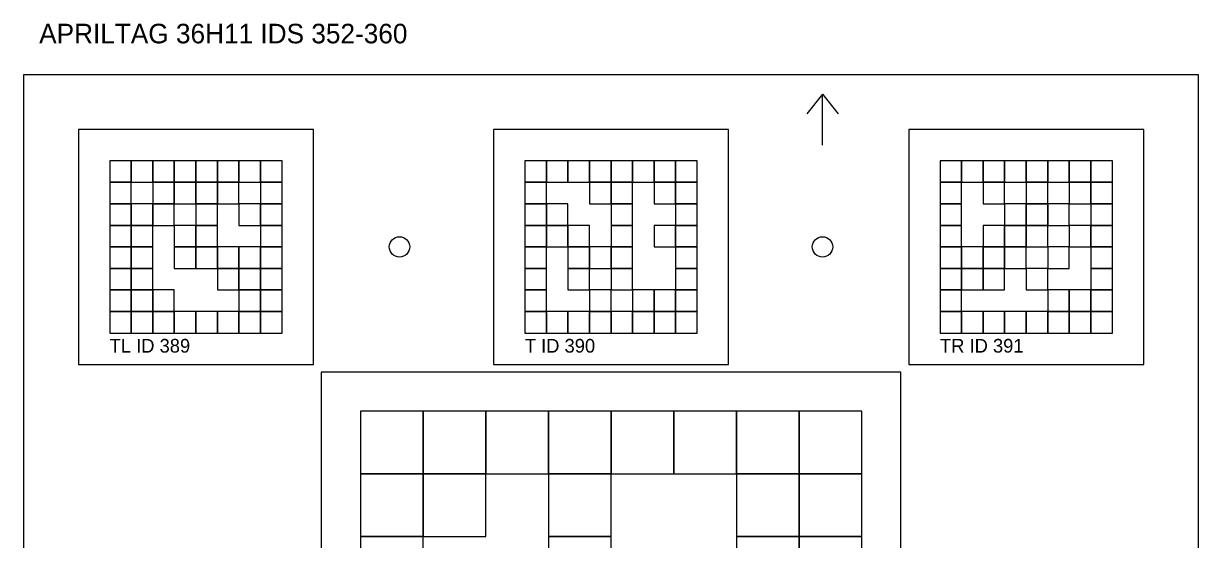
# Model space of a CAD drawing. Extents: x 0 to 1260, y -12 to 1580.
# Drawn here: x 0 to 300, y 501 to 633.1 of the extents above; entities that cross this region are included whole.
import ezdxf

# ---------------------------------------------------------------- set-up
doc = ezdxf.new("R2010")
doc.units = 0
for name, color, linetype in [('BLACK_POCKET', 7, 'CONTINUOUS'), ('CUT', 7, 'CONTINUOUS'), ('LABEL', 3, 'CONTINUOUS'), ('MOUNT_HOLE', 6, 'CONTINUOUS'), ('ORIENTATION', 7, 'CONTINUOUS'), ('QUIET_ZONE', 5, 'CONTINUOUS'), ('TAG_BOUNDARY', 8, 'CONTINUOUS')]:
    doc.layers.add(name, color=color, linetype=linetype)

msp = doc.modelspace()

# ---------------------------------------------------------------- linework, layer by layer
at = {"layer": 'BLACK_POCKET'}
for p, q in [((27.5, 598), (22, 598)), ((22, 598), (22, 592.5)), ((27.5, 592.5), (27.5, 598)), ((33, 598), (27.5, 598)), ((27.5, 598), (27.5, 592.5)), ((33, 592.5), (33, 598)), ((38.5, 598), (33, 598)), ((33, 598), (33, 592.5)), ((38.5, 592.5), (38.5, 598)), ((44, 598), (38.5, 598)), ((38.5, 598), (38.5, 592.5)), ((44, 592.5), (44, 598)), ((49.5, 598), (44, 598)), ((44, 598), (44, 592.5)), ((49.5, 592.5), (49.5, 598)), ((55, 598), (49.5, 598)), ((49.5, 598), (49.5, 592.5)), ((55, 592.5), (55, 598)), ((60.5, 598), (55, 598)), ((55, 598), (55, 592.5)), ((60.5, 592.5), (60.5, 598)), ((66, 598), (60.5, 598)), ((60.5, 598), (60.5, 592.5)), ((66, 592.5), (66, 598)), ((133.5, 598), (128, 598)), ((128, 598), (128, 592.5)), ((133.5, 592.5), (133.5, 598)), ((139, 598), (133.5, 598)), ((133.5, 598), (133.5, 592.5)), ((139, 592.5), (139, 598)), ((144.5, 598), (139, 598)), ((139, 598), (139, 592.5)), ((144.5, 592.5), (144.5, 598)), ((150, 598), (144.5, 598)), ((144.5, 598), (144.5, 592.5)), ((150, 592.5), (150, 598)), ((155.5, 598), (150, 598)), ((150, 598), (150, 592.5)), ((155.5, 592.5), (155.5, 598)), ((161, 598), (155.5, 598)), ((155.5, 598), (155.5, 592.5)), ((161, 592.5), (161, 598)), ((166.5, 598), (161, 598)), ((161, 598), (161, 592.5)), ((166.5, 592.5), (166.5, 598)), ((172, 598), (166.5, 598)), ((166.5, 598), (166.5, 592.5)), ((172, 592.5), (172, 598)), ((239.5, 598), (234, 598)), ((234, 598), (234, 592.5)), ((239.5, 592.5), (239.5, 598)), ((245, 598), (239.5, 598)), ((239.5, 598), (239.5, 592.5)), ((245, 592.5), (245, 598)), ((250.5, 598), (245, 598)), ((245, 598), (245, 592.5)), ((250.5, 592.5), (250.5, 598)), ((256, 598), (250.5, 598)), ((250.5, 598), (250.5, 592.5)), ((256, 592.5), (256, 598)), ((261.5, 598), (256, 598)), ((256, 598), (256, 592.5)), ((261.5, 592.5), (261.5, 598)), ((267, 598), (261.5, 598)), ((261.5, 598), (261.5, 592.5)), ((267, 592.5), (267, 598)), ((272.5, 598), (267, 598)), ((267, 598), (267, 592.5)), ((272.5, 592.5), (272.5, 598)), ((278, 598), (272.5, 598)), ((272.5, 598), (272.5, 592.5)), ((278, 592.5), (278, 598)), ((22, 592.5), (27.5, 592.5)), ((27.5, 592.5), (22, 592.5)), ((22, 592.5), (22, 587)), ((27.5, 592.5), (33, 592.5)), ((27.5, 587), (27.5, 592.5)), ((33, 592.5), (38.5, 592.5)), ((38.5, 592.5), (33, 592.5)), ((33, 592.5), (33, 587)), ((38.5, 592.5), (44, 592.5)), ((38.5, 587), (38.5, 592.5)), ((44, 592.5), (38.5, 592.5)), ((38.5, 592.5), (38.5, 587)), ((44, 592.5), (49.5, 592.5)), ((44, 587), (44, 592.5)), ((49.5, 592.5), (44, 592.5)), ((44, 592.5), (44, 587)), ((49.5, 592.5), (55, 592.5)), ((49.5, 587), (49.5, 592.5)), ((55, 592.5), (49.5, 592.5)), ((49.5, 592.5), (49.5, 587)), ((55, 592.5), (60.5, 592.5)), ((55, 587), (55, 592.5)), ((60.5, 592.5), (66, 592.5)), ((66, 592.5), (60.5, 592.5)), ((60.5, 592.5), (60.5, 587)), ((66, 587), (66, 592.5)), ((128, 592.5), (133.5, 592.5)), ((133.5, 592.5), (128, 592.5)), ((128, 592.5), (128, 587)), ((133.5, 592.5), (139, 592.5)), ((133.5, 587), (133.5, 592.5)), ((139, 592.5), (144.5, 592.5)), ((144.5, 592.5), (150, 592.5)), ((150, 592.5), (144.5, 592.5)), ((144.5, 592.5), (144.5, 587)), ((150, 592.5), (155.5, 592.5)), ((150, 587), (150, 592.5)), ((155.5, 592.5), (150, 592.5)), ((150, 592.5), (150, 587)), ((155.5, 592.5), (161, 592.5)), ((155.5, 587), (155.5, 592.5)), ((161, 592.5), (166.5, 592.5)), ((166.5, 592.5), (161, 592.5)), ((161, 592.5), (161, 587)), ((166.5, 592.5), (172, 592.5)), ((166.5, 587), (166.5, 592.5)), ((172, 592.5), (166.5, 592.5)), ((166.5, 592.5), (166.5, 587)), ((172, 587), (172, 592.5)), ((234, 592.5), (239.5, 592.5)), ((239.5, 592.5), (234, 592.5)), ((234, 592.5), (234, 587)), ((239.5, 592.5), (245, 592.5)), ((239.5, 587), (239.5, 592.5)), ((245, 592.5), (250.5, 592.5)), ((250.5, 592.5), (245, 592.5)), ((245, 592.5), (245, 587)), ((250.5, 592.5), (256, 592.5)), ((250.5, 587), (250.5, 592.5)), ((256, 592.5), (261.5, 592.5)), ((261.5, 592.5), (256, 592.5)), ((256, 592.5), (256, 587)), ((261.5, 592.5), (267, 592.5)), ((261.5, 587), (261.5, 592.5)), ((267, 592.5), (272.5, 592.5)), ((272.5, 592.5), (267, 592.5)), ((267, 592.5), (267, 587)), ((272.5, 592.5), (278, 592.5)), ((272.5, 587), (272.5, 592.5)), ((278, 592.5), (272.5, 592.5)), ((272.5, 592.5), (272.5, 587)), ((278, 587), (278, 592.5)), ((22, 587), (27.5, 587)), ((27.5, 587), (22, 587)), ((22, 587), (22, 581.5)), ((27.5, 581.5), (27.5, 587)), ((33, 587), (27.5, 587)), ((27.5, 587), (27.5, 581.5)), ((33, 587), (38.5, 587)), ((33, 581.5), (33, 587)), ((38.5, 587), (33, 587)), ((33, 587), (33, 581.5)), ((38.5, 587), (44, 587)), ((38.5, 581.5), (38.5, 587)), ((44, 587), (49.5, 587)), ((49.5, 587), (44, 587)), ((44, 587), (44, 581.5)), ((49.5, 587), (55, 587)), ((49.5, 581.5), (49.5, 587)), ((60.5, 587), (55, 587)), ((55, 587), (55, 581.5)), ((60.5, 587), (66, 587)), ((60.5, 581.5), (60.5, 587)), ((66, 587), (60.5, 587)), ((60.5, 587), (60.5, 581.5)), ((66, 581.5), (66, 587)), ((128, 587), (133.5, 587)), ((133.5, 587), (128, 587)), ((128, 587), (128, 581.5)), ((133.5, 581.5), (133.5, 587)), ((139, 587), (133.5, 587)), ((133.5, 587), (133.5, 581.5)), ((139, 581.5), (139, 587)), ((144.5, 587), (150, 587)), ((150, 587), (155.5, 587)), ((155.5, 587), (150, 587)), ((150, 587), (150, 581.5)), ((155.5, 581.5), (155.5, 587)), ((161, 587), (166.5, 587)), ((166.5, 587), (172, 587)), ((172, 587), (166.5, 587)), ((166.5, 587), (166.5, 581.5)), ((172, 581.5), (172, 587)), ((234, 587), (239.5, 587)), ((239.5, 587), (234, 587)), ((234, 587), (234, 581.5)), ((239.5, 581.5), (239.5, 587)), ((245, 587), (250.5, 587)), ((256, 587), (250.5, 587)), ((250.5, 587), (250.5, 581.5)), ((256, 587), (261.5, 587)), ((256, 581.5), (256, 587)), ((261.5, 587), (256, 587)), ((256, 587), (256, 581.5)), ((261.5, 581.5), (261.5, 587)), ((267, 587), (261.5, 587)), ((261.5, 587), (261.5, 581.5)), ((267, 587), (272.5, 587)), ((267, 581.5), (267, 587)), ((272.5, 587), (278, 587)), ((278, 587), (272.5, 587)), ((272.5, 587), (272.5, 581.5)), ((278, 581.5), (278, 587)), ((22, 581.5), (27.5, 581.5)), ((27.5, 581.5), (22, 581.5)), ((22, 581.5), (22, 576)), ((27.5, 581.5), (33, 581.5)), ((27.5, 576), (27.5, 581.5)), ((33, 581.5), (27.5, 581.5)), ((27.5, 581.5), (27.5, 576)), ((33, 581.5), (38.5, 581.5)), ((33, 576), (33, 581.5)), ((44, 581.5), (38.5, 581.5)), ((38.5, 581.5), (38.5, 576)), ((44, 581.5), (49.5, 581.5)), ((44, 576), (44, 581.5)), ((49.5, 581.5), (44, 581.5)), ((44, 581.5), (44, 576)), ((49.5, 576), (49.5, 581.5)), ((55, 581.5), (60.5, 581.5)), ((60.5, 581.5), (66, 581.5)), ((66, 581.5), (60.5, 581.5)), ((60.5, 581.5), (60.5, 576)), ((66, 576), (66, 581.5)), ((128, 581.5), (133.5, 581.5)), ((133.5, 581.5), (128, 581.5)), ((128, 581.5), (128, 576)), ((133.5, 581.5), (139, 581.5)), ((133.5, 576), (133.5, 581.5)), ((139, 581.5), (133.5, 581.5)), ((133.5, 581.5), (133.5, 576)), ((139, 576), (139, 581.5)), ((144.5, 581.5), (139, 581.5)), ((139, 581.5), (139, 576)), ((144.5, 576), (144.5, 581.5)), ((150, 581.5), (155.5, 581.5)), ((155.5, 581.5), (150, 581.5)), ((150, 581.5), (150, 576)), ((155.5, 576), (155.5, 581.5)), ((166.5, 581.5), (161, 581.5)), ((161, 581.5), (161, 576)), ((166.5, 581.5), (172, 581.5)), ((166.5, 576), (166.5, 581.5)), ((172, 581.5), (166.5, 581.5)), ((166.5, 581.5), (166.5, 576)), ((172, 576), (172, 581.5)), ((234, 581.5), (239.5, 581.5)), ((239.5, 581.5), (234, 581.5)), ((234, 581.5), (234, 576)), ((239.5, 576), (239.5, 581.5)), ((250.5, 581.5), (245, 581.5)), ((245, 581.5), (245, 576)), ((250.5, 581.5), (256, 581.5)), ((250.5, 576), (250.5, 581.5)), ((256, 581.5), (250.5, 581.5)), ((250.5, 581.5), (250.5, 576)), ((256, 581.5), (261.5, 581.5)), ((256, 576), (256, 581.5)), ((261.5, 581.5), (256, 581.5)), ((256, 581.5), (256, 576)), ((261.5, 581.5), (267, 581.5)), ((261.5, 576), (261.5, 581.5)), ((272.5, 581.5), (267, 581.5)), ((267, 581.5), (267, 576)), ((272.5, 581.5), (278, 581.5)), ((272.5, 576), (272.5, 581.5)), ((278, 581.5), (272.5, 581.5)), ((272.5, 581.5), (272.5, 576)), ((278, 576), (278, 581.5)), ((22, 576), (27.5, 576)), ((27.5, 576), (22, 576)), ((22, 576), (22, 570.5)), ((27.5, 576), (33, 576)), ((27.5, 570.5), (27.5, 576)), ((33, 576), (27.5, 576)), ((27.5, 576), (27.5, 570.5)), ((33, 570.5), (33, 576)), ((38.5, 576), (44, 576)), ((44, 576), (38.5, 576)), ((38.5, 576), (38.5, 570.5)), ((44, 576), (49.5, 576)), ((44, 570.5), (44, 576)), ((49.5, 576), (44, 576)), ((44, 576), (44, 570.5)), ((49.5, 570.5), (49.5, 576)), ((55, 576), (49.5, 576)), ((49.5, 576), (49.5, 570.5)), ((55, 570.5), (55, 576)), ((60.5, 576), (55, 576)), ((55, 576), (55, 570.5)), ((60.5, 576), (66, 576)), ((60.5, 570.5), (60.5, 576)), ((66, 576), (60.5, 576)), ((60.5, 576), (60.5, 570.5)), ((66, 570.5), (66, 576)), ((128, 576), (133.5, 576)), ((133.5, 576), (128, 576)), ((128, 576), (128, 570.5)), ((133.5, 576), (139, 576)), ((133.5, 570.5), (133.5, 576)), ((139, 576), (144.5, 576)), ((144.5, 576), (139, 576)), ((139, 576), (139, 570.5)), ((144.5, 570.5), (144.5, 576)), ((150, 576), (144.5, 576)), ((144.5, 576), (144.5, 570.5)), ((150, 576), (155.5, 576)), ((150, 570.5), (150, 576)), ((155.5, 576), (150, 576)), ((150, 576), (150, 570.5)), ((155.5, 570.5), (155.5, 576)), ((161, 576), (166.5, 576)), ((166.5, 576), (172, 576)), ((172, 576), (166.5, 576)), ((166.5, 576), (166.5, 570.5)), ((172, 570.5), (172, 576)), ((234, 576), (239.5, 576)), ((239.5, 576), (234, 576)), ((234, 576), (234, 570.5)), ((239.5, 570.5), (239.5, 576)), ((245, 576), (239.5, 576)), ((239.5, 576), (239.5, 570.5)), ((245, 576), (250.5, 576)), ((245, 570.5), (245, 576)), ((250.5, 576), (245, 576)), ((245, 576), (245, 570.5)), ((250.5, 576), (256, 576)), ((250.5, 570.5), (250.5, 576)), ((256, 576), (250.5, 576)), ((250.5, 576), (250.5, 570.5)), ((256, 576), (261.5, 576)), ((256, 570.5), (256, 576)), ((267, 576), (261.5, 576)), ((261.5, 576), (261.5, 570.5)), ((267, 576), (272.5, 576)), ((267, 570.5), (267, 576)), ((272.5, 576), (278, 576)), ((278, 576), (272.5, 576)), ((272.5, 576), (272.5, 570.5)), ((278, 570.5), (278, 576)), ((22, 570.5), (27.5, 570.5)), ((27.5, 570.5), (22, 570.5)), ((22, 570.5), (22, 565)), ((27.5, 570.5), (33, 570.5)), ((27.5, 565), (27.5, 570.5)), ((33, 570.5), (27.5, 570.5)), ((27.5, 570.5), (27.5, 565)), ((33, 565), (33, 570.5)), ((38.5, 570.5), (44, 570.5)), ((44, 570.5), (49.5, 570.5)), ((49.5, 570.5), (55, 570.5)), ((55, 570.5), (49.5, 570.5)), ((49.5, 570.5), (49.5, 565)), ((55, 570.5), (60.5, 570.5)), ((55, 565), (55, 570.5)), ((60.5, 570.5), (55, 570.5)), ((55, 570.5), (55, 565)), ((60.5, 570.5), (66, 570.5)), ((60.5, 565), (60.5, 570.5)), ((66, 570.5), (60.5, 570.5)), ((60.5, 570.5), (60.5, 565)), ((66, 565), (66, 570.5)), ((128, 570.5), (133.5, 570.5)), ((133.5, 570.5), (128, 570.5)), ((128, 570.5), (128, 565)), ((133.5, 565), (133.5, 570.5)), ((139, 570.5), (144.5, 570.5)), ((144.5, 570.5), (139, 570.5)), ((139, 570.5), (139, 565)), ((144.5, 570.5), (150, 570.5)), ((144.5, 565), (144.5, 570.5)), ((150, 570.5), (155.5, 570.5)), ((155.5, 570.5), (150, 570.5)), ((150, 570.5), (150, 565)), ((155.5, 565), (155.5, 570.5)), ((166.5, 570.5), (172, 570.5)), ((172, 570.5), (166.5, 570.5)), ((166.5, 570.5), (166.5, 565)), ((172, 565), (172, 570.5)), ((234, 570.5), (239.5, 570.5)), ((239.5, 570.5), (234, 570.5)), ((234, 570.5), (234, 565)), ((239.5, 570.5), (245, 570.5)), ((239.5, 565), (239.5, 570.5)), ((245, 570.5), (239.5, 570.5)), ((239.5, 570.5), (239.5, 565)), ((245, 570.5), (250.5, 570.5)), ((245, 565), (245, 570.5)), ((250.5, 570.5), (245, 570.5)), ((245, 570.5), (245, 565)), ((250.5, 570.5), (256, 570.5)), ((250.5, 565), (250.5, 570.5)), ((261.5, 570.5), (256, 570.5)), ((256, 570.5), (256, 565)), ((261.5, 570.5), (267, 570.5)), ((261.5, 565), (261.5, 570.5)), ((272.5, 570.5), (278, 570.5)), ((278, 570.5), (272.5, 570.5)), ((272.5, 570.5), (272.5, 565)), ((278, 565), (278, 570.5)), ((22, 565), (27.5, 565)), ((27.5, 565), (22, 565)), ((22, 565), (22, 559.5)), ((27.5, 565), (33, 565)), ((27.5, 559.5), (27.5, 565)), ((33, 565), (27.5, 565)), ((27.5, 565), (27.5, 559.5)), ((33, 559.5), (33, 565)), ((38.5, 565), (33, 565)), ((33, 565), (33, 559.5)), ((38.5, 559.5), (38.5, 565)), ((49.5, 565), (55, 565)), ((55, 565), (60.5, 565)), ((60.5, 565), (55, 565)), ((55, 565), (55, 559.5)), ((60.5, 565), (66, 565)), ((60.5, 559.5), (60.5, 565)), ((66, 565), (60.5, 565)), ((60.5, 565), (60.5, 559.5)), ((66, 559.5), (66, 565)), ((128, 565), (133.5, 565)), ((133.5, 565), (128, 565)), ((128, 565), (128, 559.5)), ((133.5, 559.5), (133.5, 565)), ((139, 565), (144.5, 565)), ((150, 565), (144.5, 565)), ((144.5, 565), (144.5, 559.5)), ((150, 565), (155.5, 565)), ((150, 559.5), (150, 565)), ((161, 565), (155.5, 565)), ((155.5, 565), (155.5, 559.5)), ((161, 559.5), (161, 565)), ((166.5, 565), (161, 565)), ((161, 565), (161, 559.5)), ((166.5, 565), (172, 565)), ((166.5, 559.5), (166.5, 565)), ((172, 565), (166.5, 565)), ((166.5, 565), (166.5, 559.5)), ((172, 559.5), (172, 565)), ((234, 565), (239.5, 565)), ((239.5, 565), (234, 565)), ((234, 565), (234, 559.5)), ((239.5, 565), (245, 565)), ((239.5, 559.5), (239.5, 565)), ((245, 565), (250.5, 565)), ((256, 565), (261.5, 565)), ((267, 565), (261.5, 565)), ((261.5, 565), (261.5, 559.5)), ((267, 559.5), (267, 565)), ((272.5, 565), (267, 565)), ((267, 565), (267, 559.5)), ((272.5, 565), (278, 565)), ((272.5, 559.5), (272.5, 565)), ((278, 565), (272.5, 565)), ((272.5, 565), (272.5, 559.5)), ((278, 559.5), (278, 565)), ((22, 559.5), (27.5, 559.5)), ((27.5, 559.5), (22, 559.5)), ((22, 559.5), (22, 554)), ((27.5, 559.5), (33, 559.5)), ((27.5, 554), (27.5, 559.5)), ((33, 559.5), (27.5, 559.5)), ((27.5, 559.5), (27.5, 554)), ((33, 559.5), (38.5, 559.5)), ((33, 554), (33, 559.5)), ((38.5, 559.5), (33, 559.5)), ((33, 559.5), (33, 554)), ((38.5, 554), (38.5, 559.5)), ((44, 559.5), (38.5, 559.5)), ((38.5, 559.5), (38.5, 554)), ((44, 554), (44, 559.5)), ((49.5, 559.5), (44, 559.5)), ((44, 559.5), (44, 554)), ((49.5, 554), (49.5, 559.5)), ((55, 559.5), (49.5, 559.5)), ((49.5, 559.5), (49.5, 554)), ((55, 559.5), (60.5, 559.5)), ((55, 554), (55, 559.5)), ((60.5, 559.5), (55, 559.5)), ((55, 559.5), (55, 554)), ((60.5, 559.5), (66, 559.5)), ((60.5, 554), (60.5, 559.5)), ((66, 559.5), (60.5, 559.5)), ((60.5, 559.5), (60.5, 554)), ((66, 554), (66, 559.5)), ((128, 559.5), (133.5, 559.5)), ((133.5, 559.5), (128, 559.5)), ((128, 559.5), (128, 554)), ((133.5, 554), (133.5, 559.5)), ((139, 559.5), (133.5, 559.5)), ((133.5, 559.5), (133.5, 554)), ((139, 554), (139, 559.5)), ((144.5, 559.5), (139, 559.5)), ((139, 559.5), (139, 554)), ((144.5, 559.5), (150, 559.5)), ((144.5, 554), (144.5, 559.5)), ((150, 559.5), (144.5, 559.5)), ((144.5, 559.5), (144.5, 554)), ((150, 554), (150, 559.5)), ((155.5, 559.5), (150, 559.5)), ((150, 559.5), (150, 554)), ((155.5, 559.5), (161, 559.5)), ((155.5, 554), (155.5, 559.5)), ((161, 559.5), (155.5, 559.5)), ((155.5, 559.5), (155.5, 554)), ((161, 559.5), (166.5, 559.5)), ((161, 554), (161, 559.5)), ((166.5, 559.5), (161, 559.5)), ((161, 559.5), (161, 554)), ((166.5, 559.5), (172, 559.5)), ((166.5, 554), (166.5, 559.5)), ((172, 559.5), (166.5, 559.5)), ((166.5, 559.5), (166.5, 554)), ((172, 554), (172, 559.5)), ((234, 559.5), (239.5, 559.5)), ((239.5, 559.5), (234, 559.5)), ((234, 559.5), (234, 554)), ((239.5, 554), (239.5, 559.5)), ((245, 559.5), (239.5, 559.5)), ((239.5, 559.5), (239.5, 554)), ((245, 554), (245, 559.5)), ((250.5, 559.5), (245, 559.5)), ((245, 559.5), (245, 554)), ((250.5, 554), (250.5, 559.5)), ((256, 559.5), (250.5, 559.5)), ((250.5, 559.5), (250.5, 554)), ((256, 554), (256, 559.5)), ((261.5, 559.5), (256, 559.5)), ((256, 559.5), (256, 554)), ((261.5, 559.5), (267, 559.5)), ((261.5, 554), (261.5, 559.5)), ((267, 559.5), (261.5, 559.5)), ((261.5, 559.5), (261.5, 554)), ((267, 559.5), (272.5, 559.5)), ((267, 554), (267, 559.5)), ((272.5, 559.5), (267, 559.5)), ((267, 559.5), (267, 554)), ((272.5, 559.5), (278, 559.5)), ((272.5, 554), (272.5, 559.5)), ((278, 559.5), (272.5, 559.5)), ((272.5, 559.5), (272.5, 554)), ((278, 554), (278, 559.5)), ((22, 554), (27.5, 554)), ((27.5, 554), (33, 554)), ((33, 554), (38.5, 554)), ((38.5, 554), (44, 554)), ((44, 554), (49.5, 554)), ((49.5, 554), (55, 554)), ((55, 554), (60.5, 554)), ((60.5, 554), (66, 554)), ((128, 554), (133.5, 554)), ((133.5, 554), (139, 554)), ((139, 554), (144.5, 554)), ((144.5, 554), (150, 554)), ((150, 554), (155.5, 554)), ((155.5, 554), (161, 554)), ((161, 554), (166.5, 554)), ((166.5, 554), (172, 554)), ((234, 554), (239.5, 554)), ((239.5, 554), (245, 554)), ((245, 554), (250.5, 554)), ((250.5, 554), (256, 554)), ((256, 554), (261.5, 554)), ((261.5, 554), (267, 554)), ((267, 554), (272.5, 554)), ((272.5, 554), (278, 554)), ((102, 534), (86, 534)), ((86, 534), (86, 518)), ((102, 518), (102, 534)), ((118, 534), (102, 534)), ((102, 534), (102, 518)), ((118, 518), (118, 534)), ((134, 534), (118, 534)), ((118, 534), (118, 518)), ((134, 518), (134, 534)), ((150, 534), (134, 534)), ((134, 534), (134, 518)), ((150, 518), (150, 534)), ((166, 534), (150, 534)), ((150, 534), (150, 518)), ((166, 518), (166, 534)), ((182, 534), (166, 534)), ((166, 534), (166, 518)), ((182, 518), (182, 534)), ((198, 534), (182, 534)), ((182, 534), (182, 518)), ((198, 518), (198, 534)), ((214, 534), (198, 534)), ((198, 534), (198, 518)), ((214, 518), (214, 534)), ((86, 518), (102, 518)), ((102, 518), (86, 518)), ((86, 518), (86, 502)), ((102, 518), (118, 518)), ((102, 502), (102, 518)), ((118, 518), (102, 518)), ((102, 518), (102, 502)), ((118, 518), (134, 518)), ((118, 502), (118, 518)), ((134, 518), (150, 518)), ((150, 518), (134, 518)), ((134, 518), (134, 502)), ((150, 518), (166, 518)), ((150, 502), (150, 518)), ((166, 518), (182, 518)), ((182, 518), (198, 518)), ((198, 518), (182, 518)), ((182, 518), (182, 502)), ((198, 518), (214, 518)), ((198, 502), (198, 518)), ((214, 518), (198, 518)), ((198, 518), (198, 502)), ((214, 502), (214, 518)), ((86, 502), (102, 502)), ((102, 502), (86, 502)), ((86, 502), (86, 486)), ((102, 502), (118, 502)), ((102, 486), (102, 502)), ((134, 502), (150, 502)), ((150, 502), (134, 502)), ((134, 502), (134, 486)), ((150, 486), (150, 502)), ((182, 502), (198, 502)), ((198, 502), (182, 502)), ((182, 502), (182, 486)), ((198, 502), (214, 502)), ((198, 486), (198, 502)), ((214, 502), (198, 502)), ((198, 502), (198, 486)), ((214, 486), (214, 502))]:
    msp.add_line(p, q, dxfattribs=at)
at = {"layer": 'CUT'}
for p, q in [((300, 620), (0, 620)), ((0, 620), (0, 320)), ((300, 320), (300, 620))]:
    msp.add_line(p, q, dxfattribs=at)
at = {"layer": 'MOUNT_HOLE'}
for centre in [(96, 576), (204, 576)]:
    msp.add_circle(centre, 2.6, dxfattribs=at)
at = {"layer": 'ORIENTATION'}
for p, q in [((204, 615), (200, 610)), ((204, 602), (204, 615)), ((204, 615), (208, 610))]:
    msp.add_line(p, q, dxfattribs=at)
at = {"layer": 'QUIET_ZONE'}
for p, q in [((74, 606), (14, 606)), ((14, 606), (14, 546)), ((74, 546), (74, 606)), ((180, 606), (120, 606)), ((120, 606), (120, 546)), ((180, 546), (180, 606)), ((286, 606), (226, 606)), ((226, 606), (226, 546)), ((286, 546), (286, 606)), ((14, 546), (74, 546)), ((120, 546), (180, 546)), ((226, 546), (286, 546)), ((224, 544), (76, 544)), ((76, 544), (76, 396)), ((224, 396), (224, 544))]:
    msp.add_line(p, q, dxfattribs=at)
at = {"layer": 'TAG_BOUNDARY'}
for p, q in [((66, 598), (22, 598)), ((22, 598), (22, 554)), ((66, 554), (66, 598)), ((172, 598), (128, 598)), ((128, 598), (128, 554)), ((172, 554), (172, 598)), ((278, 598), (234, 598)), ((234, 598), (234, 554)), ((278, 554), (278, 598)), ((22, 554), (66, 554)), ((128, 554), (172, 554)), ((234, 554), (278, 554)), ((214, 534), (86, 534)), ((86, 534), (86, 406)), ((214, 406), (214, 534))]:
    msp.add_line(p, q, dxfattribs=at)

# ---------------------------------------------------------------- texts
at = {"layer": 'LABEL'}
for s, height, p in [('APRILTAG 36H11 IDS 352-360', 5, (4, 628)), ('TL ID 389', 3.5, (22, 549)), ('T ID 390', 3.5, (128, 549)), ('TR ID 391', 3.5, (234, 549))]:
    msp.add_text(s, height=height, dxfattribs=at).set_placement(p)

doc.saveas('drawing.dxf')
